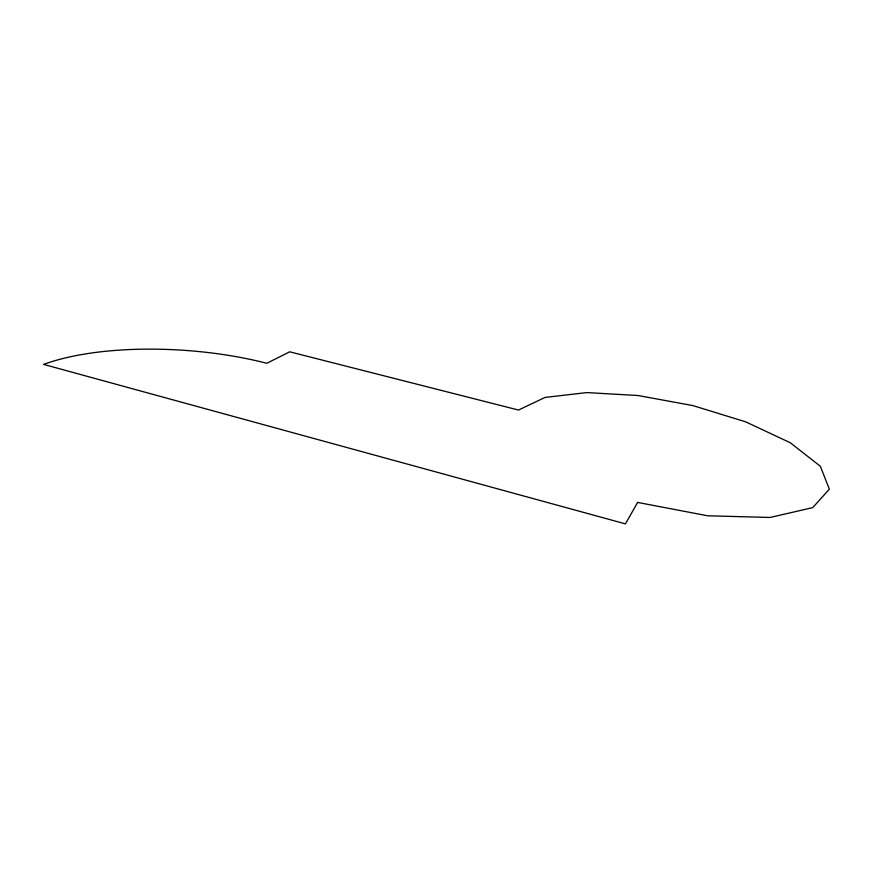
<?xml version="1.0" encoding="UTF-8"?>
<svg xmlns="http://www.w3.org/2000/svg" width="873" height="873" viewBox="0 0 873 873"><rect width="100%" height="100%" fill="white"/><g stroke="black" fill="none" stroke-linecap="round" stroke-linejoin="round"><path stroke-width="1.31" d="M637.65 502.422L625.417 523.876L43.65 364.401A176.215 61.055 4 0 1 266.811 363.288L289.683 351.808L518.507 410.048L545.09 397.411L586.863 392.588L638.01 395.513L692.835 405.574L745.618 421.812L790.283 442.753L820.325 466.237L829.35 489.175L812.719 507.628L770.084 517.46L707.61 515.779L637.65 502.422"/></g></svg>
